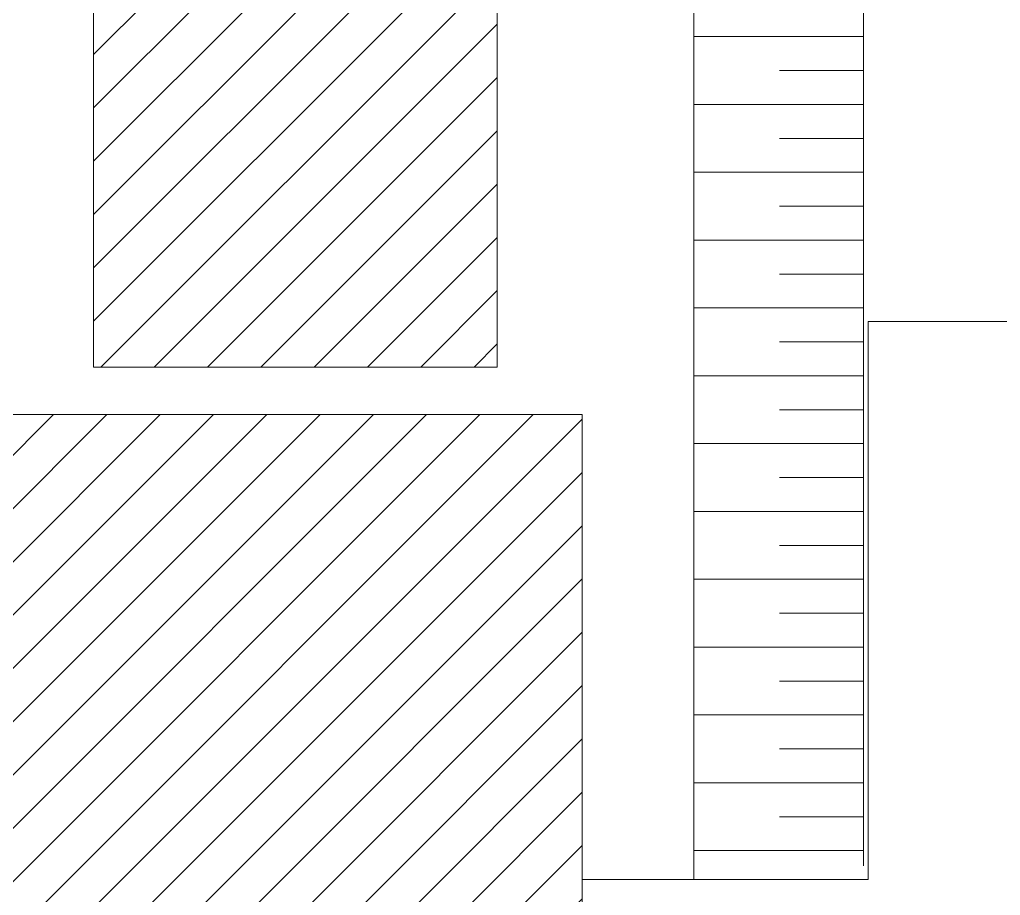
# Model space of a CAD drawing. Header units: millimetres. Extents: x 997 to 4249, y 599 to 1440.
# Drawn here: x 1740.09 to 1782.49, y 1037.61 to 1075.48 of the extents above; entities that cross this region are included whole.
import ezdxf

# ---------------------------------------------------------------- set-up
doc = ezdxf.new("R2010")
doc.units = ezdxf.units.MM
doc.layers.add('cercas existentes', color=18, linetype='Continuous')
doc.layers.add('taludes', color=9, linetype='Continuous')
pattern_1 = [(45, (-2604.8399, -1342.633), (-1.1524662, 1.1524662), [])]

# ---------------------------------------------------------------- blocks, each defined once
blk = doc.blocks.new('gtfoods1')
at = {"layer": 'taludes', "lineweight": 5}
h = blk.add_hatch(dxfattribs=at)
h.set_pattern_fill('ANSI31', color=256, scale=0.35, style=0)
h.set_pattern_definition(pattern_1)
h.paths.add_polyline_path([(-163.709, 438.838), (-181.162, 438.838), (-181.162, 399.531), (-163.709, 399.531)])
h.paths.add_polyline_path([(-180.53, 415.841), (-163.759, 415.841), (-163.759, 420.391), (-180.53, 420.391)], flags=24)
h = blk.add_hatch(dxfattribs=at)
h.set_pattern_fill('ANSI31', color=256, scale=0.35, style=0)
h.set_pattern_definition(pattern_1)
h.paths.add_polyline_path([(-188.363, 434.034), (-232.363, 434.034), (-232.363, 365.614), (-188.363, 365.614), (-188.363, 370.638), (-160.042, 370.638), (-160.042, 397.478), (-188.363, 397.478)])
h.paths.add_polyline_path([(-178.473, 389.112), (-178.473, 395.241), (-175.173, 395.241), (-175.173, 389.112)], flags=24)
h.paths.add_polyline_path([(-195.03, 426.654), (-195.03, 433.118), (-191.73, 433.118), (-191.73, 426.654)], flags=24)
h.paths.add_polyline_path([(-222.351, 394.456), (-195.446, 394.456), (-195.446, 400.041), (-222.351, 400.041)], flags=24)
for p, q in [((-155.217, 439.447, 12.071), (-155.217, 377.384, 12.071)), ((-147.884, 439.447, 12.071), (-147.883, 377.971, 12.071)), ((-147.883, 413.824, 12.071), (-155.217, 413.824, 12.071)), ((-147.883, 412.357, 12.071), (-151.503, 412.357, 12.071)), ((-147.883, 410.89, 12.071), (-155.217, 410.89, 12.071)), ((-147.883, 409.424, 12.071), (-151.503, 409.424, 12.071)), ((-147.883, 407.957, 12.071), (-155.217, 407.957, 12.071)), ((-147.883, 406.49, 12.071), (-151.503, 406.49, 12.071)), ((-147.883, 405.024, 12.071), (-155.217, 405.024, 12.071)), ((-147.883, 405.024, 12.071), (-155.217, 405.024, 12.071)), ((-147.883, 403.557, 12.071), (-151.503, 403.557, 12.071)), ((-147.883, 402.09, 12.071), (-155.217, 402.09, 12.071)), ((-144.378, 401.511, 9.177), (-147.678, 401.511, 9.177)), ((-147.678, 401.511, 9.177), (-147.678, 399.751, 9.177)), ((-144.378, 401.511, 9.177), (-140.858, 401.511, 9.177)), ((-147.883, 400.624, 12.071), (-151.503, 400.624, 12.071)), ((-147.678, 399.751, 9.177), (-147.678, 377.384, 9.177)), ((-147.883, 399.157, 12.071), (-155.217, 399.157, 12.071)), ((-147.883, 397.69, 12.071), (-151.503, 397.69, 12.071)), ((-147.883, 396.224, 12.071), (-155.217, 396.224, 12.071)), ((-147.883, 394.757, 12.071), (-151.503, 394.757, 12.071)), ((-147.883, 393.29, 12.071), (-155.217, 393.29, 12.071)), ((-147.883, 391.824, 12.071), (-151.503, 391.824, 12.071)), ((-147.883, 390.357, 12.071), (-155.217, 390.357, 12.071)), ((-147.883, 388.89), (-151.503, 388.89)), ((-147.883, 387.424), (-155.217, 387.424)), ((-147.883, 385.957), (-151.503, 385.957)), ((-147.883, 384.49), (-155.217, 384.49)), ((-147.883, 383.024), (-151.503, 383.024)), ((-147.883, 381.718), (-147.883, 381.718)), ((-147.883, 381.557), (-155.217, 381.557)), ((-147.883, 380.09), (-151.503, 380.09)), ((-147.883, 380.252), (-147.883, 380.252)), ((-147.883, 378.624), (-155.217, 378.624)), ((-155.378, 377.384, 9.177), (-160.042, 377.384, 12.071)), ((-147.678, 377.384, 9.177), (-155.378, 377.384, 9.177))]:
    blk.add_line(p, q, dxfattribs=at)
blk.add_lwpolyline([(-181.162, 438.838), (-163.709, 438.838), (-163.709, 399.531), (-181.162, 399.531)], close=True, dxfattribs=at)
at = {"layer": 'taludes', "lineweight": 5, "elevation": 12.071}
blk.add_lwpolyline([(-188.363, 397.478), (-160.042, 397.478), (-160.042, 370.638), (-188.363, 370.638)], dxfattribs=at)

msp = doc.modelspace()

# ---------------------------------------------------------------- block references
at = {"layer": 'cercas existentes', "color": 1}
msp.add_blockref('gtfoods1', (1924.454, 660.921), dxfattribs=at)

doc.saveas('drawing.dxf')
